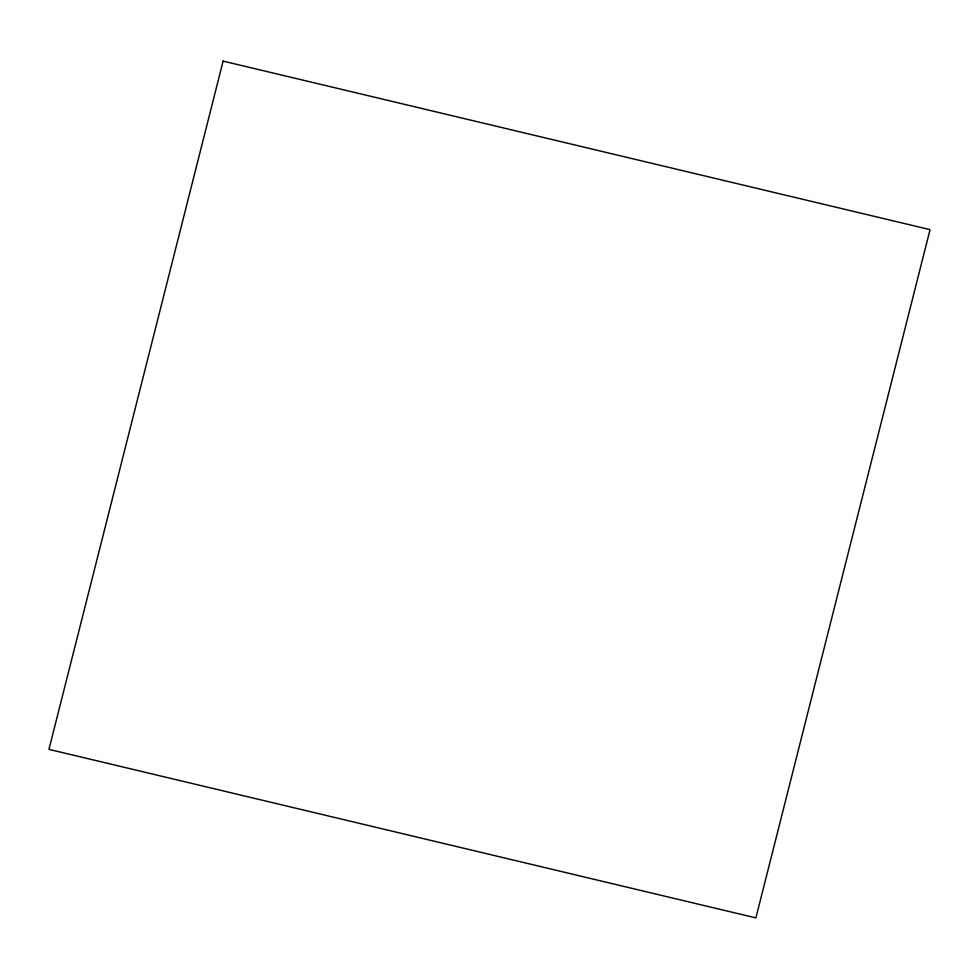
<?xml version="1.0" encoding="UTF-8"?>
<svg xmlns="http://www.w3.org/2000/svg" width="979" height="979" viewBox="0 0 979 979"><rect width="100%" height="100%" fill="white"/><g stroke="black" fill="none" stroke-linecap="round" stroke-linejoin="round"><path stroke-width="1.47" d="M223.114 61.114L48.95 749.363L755.886 917.886L930.05 229.637L223.114 61.114"/></g></svg>
